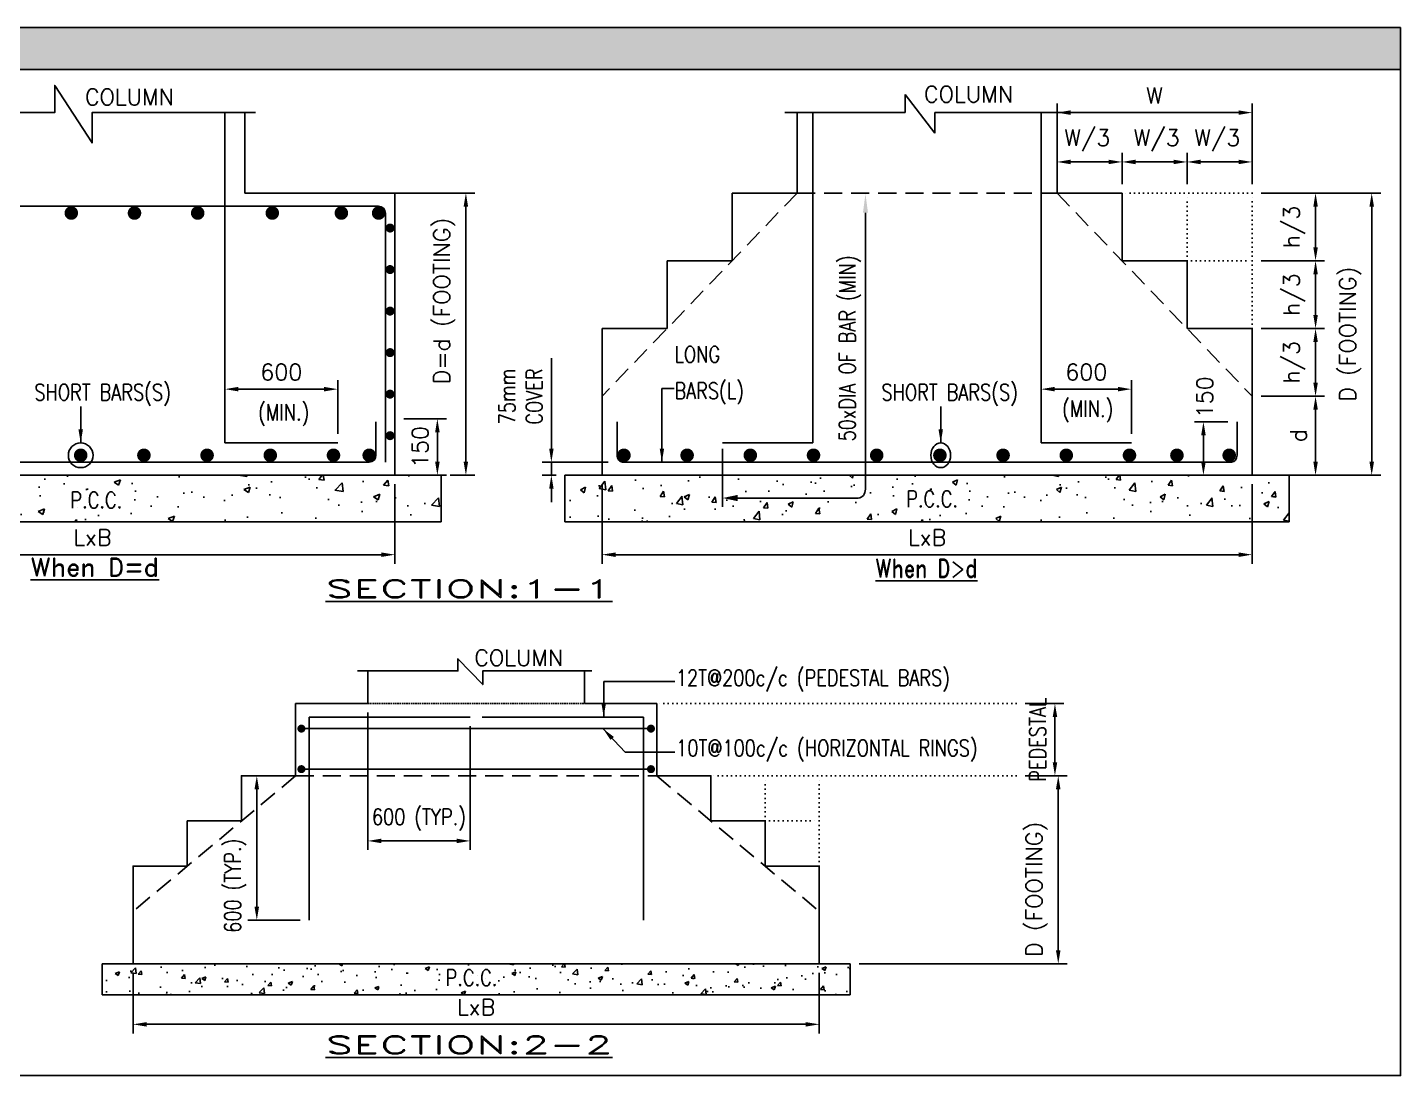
# Model space of a CAD drawing. Header units: inches. Extents: x 74008 to 297778, y 30011 to 129011.
# Drawn here: x 92847 to 115660, y 83431 to 100846 of the extents above; entities that cross this region are included whole.
import ezdxf

# ---------------------------------------------------------------- set-up
doc = ezdxf.new("R2010")
doc.units = ezdxf.units.IN
doc.header["$MEASUREMENT"] = 0
doc.linetypes.add('DOT', pattern=[0.25, 0, -0.25])
doc.linetypes.add('HIDDEN', pattern=[0.375, 0.25, -0.125])
for name, color, linetype in [('BEAM', 7, 'Continuous'), ('BEAM_BAR', 4, 'Continuous'), ('BEAM_DETAILING_DIMENSION_ARROW', 9, 'Continuous'), ('BEAM_DETAILING_TITLE', 7, 'Continuous'), ('BEAM_DIMENSION_ARROW', 9, 'Continuous'), ('BEAM_SCHEDULE', 7, 'Continuous'), ('BEAM_STEEL_TEXT', 7, 'Continuous'), ('EXTRA_DETAILING_TEXT', 7, 'Continuous'), ('HATCH', 8, 'Continuous')]:
    doc.layers.add(name, color=color, linetype=linetype)
doc.styles.add('ARIAL', font='arial.ttf')
doc.styles.add('ROMAND', font='romanD.shx')
doc.styles.add('ROMANS', font='romans.shx')
doc.dimstyles.new('DIM-150', dxfattribs={"dimscale": 150, "dimtxt": 1.8, "dimasz": 1.25, "dimexe": 1, "dimexo": 1, "dimgap": 1, "dimtad": 1, "dimdec": 0, "dimzin": 0, "dimdsep": 46, "dimtxsty": 'ROMANS', "dimblk2": 'DOT', "dimcen": 0.0625, "dimdle": 0.5, "dimclrd": 9, "dimclre": 9, "dimclrt": 7, "dimadec": 0, "dimazin": 0, "dimtfac": 1, "dimtdec": 0, "dimtmove": 0, "dimatfit": 3, "dimfxl": 0, "dimtolj": 1, "dimtzin": 3, "dimarcsym": 0})

# ---------------------------------------------------------------- blocks, each defined once
blk = doc.blocks.new('*T118')
at = {"layer": 'BEAM_SCHEDULE', "color": 4}
for p, q in [((0, 0), (41153, 0)), ((0, 0), (0, -696)), ((41153, 0), (41153, -696)), ((0, -696), (41153, -696))]:
    blk.add_line(p, q, dxfattribs=at)
at = {"layer": 'BEAM_SCHEDULE', "color": 58}
blk.add_solid([(0, 0), (0, -696), (41153, 0), (41153, -696)], dxfattribs=at)
at = {"layer": 'BEAM_SCHEDULE', "color": 3, "insert": (108, -348), "char_height": 345, "width": 40936.52, "attachment_point": 4, "style": 'ARIAL'}
blk.add_mtext('{\\W1.2;1.7  TYPICAL DETAILS OF FOOTING }', dxfattribs=at)
blk = doc.blocks.new('*D141')
at = {"layer": 'BEAM_DETAILING_DIMENSION_ARROW', "color": 9, "lineweight": -2}
for p, q in [((96126, 94094), (96126, 94986)), ((98001, 94094), (98001, 94986)), ((97776, 94836), (96351, 94836))]:
    blk.add_line(p, q, dxfattribs=at)
at = {"layer": 'BEAM_DETAILING_DIMENSION_ARROW', "color": 9}
for points in [[(96351, 94874), (96351, 94799), (96126, 94836)], [(97776, 94874), (97776, 94799), (98001, 94836)]]:
    blk.add_solid(points, dxfattribs=at)
at = {"layer": 'DEFPOINTS', "color": 0}
for p in [(96126, 94836), (96126, 93944), (98001, 93944)]:
    blk.add_point(p, dxfattribs=at)
at = {"layer": 'BEAM_DETAILING_DIMENSION_ARROW', "color": 7, "insert": (97064, 95121), "char_height": 270, "attachment_point": 5, "style": 'ROMANS'}
blk.add_mtext('\\A1;600', dxfattribs=at)
blk = doc.blocks.new('_DOT')
at = {"color": 0, "linetype": 'ByBlock'}
blk.add_line((-0.5, 0), (-1, 0), dxfattribs=at)
at = {"color": 0, "linetype": 'ByBlock', "const_width": 0.5}
blk.add_lwpolyline([(-0.25, 0, 1), (0.25, 0, 1)], format="xyb", close=True, dxfattribs=at)
blk = doc.blocks.new('*D142')
at = {"layer": 'BEAM_DETAILING_DIMENSION_ARROW', "color": 9, "linetype": 'Continuous', "lineweight": -2}
for p, q in [((98204, 98094), (100281, 98094)), ((100131, 93631), (100131, 97869)), ((99872, 93406), (100281, 93406))]:
    blk.add_line(p, q, dxfattribs=at)
at = {"layer": 'BEAM_DETAILING_DIMENSION_ARROW', "color": 9, "linetype": 'Continuous'}
for points in [[(100093, 97869), (100168, 97869), (100131, 98094)], [(100093, 93631), (100168, 93631), (100131, 93406)]]:
    blk.add_solid(points, dxfattribs=at)
at = {"layer": 'DEFPOINTS', "color": 0, "linetype": 'Continuous'}
for p in [(98054, 98094), (100131, 98094), (99722, 93406)]:
    blk.add_point(p, dxfattribs=at)
at = {"layer": 'BEAM_DETAILING_DIMENSION_ARROW', "color": 7, "linetype": 'Continuous', "lineweight": 0, "insert": (99775, 96301), "char_height": 270, "attachment_point": 5, "rotation": 90, "style": 'ROMANS'}
blk.add_mtext('\\A1;D=d (FOOTING)', dxfattribs=at)
blk = doc.blocks.new('*D143')
at = {"layer": 'BEAM_DETAILING_DIMENSION_ARROW', "color": 9, "linetype": 'Continuous', "lineweight": -2}
for p, q in [((99100, 94344), (99807, 94344)), ((99657, 94119), (99657, 93631)), ((99100, 93406), (99807, 93406))]:
    blk.add_line(p, q, dxfattribs=at)
at = {"layer": 'BEAM_DETAILING_DIMENSION_ARROW', "color": 9, "linetype": 'Continuous'}
for points in [[(99620, 94119), (99695, 94119), (99657, 94344)], [(99620, 93631), (99695, 93631), (99657, 93406)]]:
    blk.add_solid(points, dxfattribs=at)
at = {"layer": 'DEFPOINTS', "color": 0, "linetype": 'Continuous'}
for p in [(98950, 94344), (98950, 93406), (99657, 93406)]:
    blk.add_point(p, dxfattribs=at)
at = {"layer": 'BEAM_DETAILING_DIMENSION_ARROW', "color": 7, "linetype": 'Continuous', "lineweight": 0, "insert": (99372, 93875), "char_height": 270, "attachment_point": 5, "rotation": 90, "style": 'ROMANS'}
blk.add_mtext('\\A1;150', dxfattribs=at)
blk = doc.blocks.new('*D101')
at = {"layer": 'BEAM_DETAILING_DIMENSION_ARROW', "color": 9, "linetype": 'Continuous', "lineweight": -2}
for p, q in [((88907, 93256), (88907, 91936)), ((98950, 93256), (98950, 91936)), ((89132, 92086), (98725, 92086))]:
    blk.add_line(p, q, dxfattribs=at)
at = {"layer": 'BEAM_DETAILING_DIMENSION_ARROW', "color": 9, "linetype": 'Continuous'}
for points in [[(89132, 92123), (89132, 92048), (88907, 92086)], [(98725, 92123), (98725, 92048), (98950, 92086)]]:
    blk.add_solid(points, dxfattribs=at)
at = {"layer": 'DEFPOINTS', "color": 0, "linetype": 'Continuous'}
for p in [(88907, 93406), (98950, 93406), (98950, 92086)]:
    blk.add_point(p, dxfattribs=at)
at = {"layer": 'BEAM_DETAILING_DIMENSION_ARROW', "color": 7, "linetype": 'Continuous', "lineweight": 0, "insert": (93928, 92371), "char_height": 270, "attachment_point": 5, "style": 'ROMANS'}
blk.add_mtext('\\A1;LxB', dxfattribs=at)
blk = doc.blocks.new('*D42')
at = {"layer": 'BEAM_DETAILING_DIMENSION_ARROW', "color": 9, "linetype": 'Continuous', "lineweight": -2}
for p, q in [((109426, 88412), (110123, 88412)), ((109973, 85512), (109973, 88187)), ((106667, 85287), (110123, 85287))]:
    blk.add_line(p, q, dxfattribs=at)
at = {"layer": 'BEAM_DETAILING_DIMENSION_ARROW', "color": 9, "linetype": 'Continuous'}
for points in [[(109935, 88187), (110010, 88187), (109973, 88412)], [(109935, 85512), (110010, 85512), (109973, 85287)]]:
    blk.add_solid(points, dxfattribs=at)
at = {"layer": 'DEFPOINTS', "color": 0, "linetype": 'Continuous'}
for p in [(109276, 88412), (109973, 88412), (106517, 85287)]:
    blk.add_point(p, dxfattribs=at)
at = {"layer": 'BEAM_DETAILING_DIMENSION_ARROW', "color": 7, "linetype": 'Continuous', "lineweight": 0, "insert": (109617, 86525), "char_height": 270, "attachment_point": 5, "rotation": 90, "style": 'ROMANS'}
blk.add_mtext('\\A1;D (FOOTING)', dxfattribs=at)
blk = doc.blocks.new('*D43')
at = {"layer": 'BEAM_DETAILING_DIMENSION_ARROW', "color": 9, "linetype": 'Continuous', "lineweight": -2}
for p, q in [((94602, 85137), (94602, 84132)), ((106002, 85137), (106002, 84132)), ((94827, 84282), (105777, 84282))]:
    blk.add_line(p, q, dxfattribs=at)
at = {"layer": 'BEAM_DETAILING_DIMENSION_ARROW', "color": 9, "linetype": 'Continuous'}
for points in [[(94827, 84319), (94827, 84244), (94602, 84282)], [(105777, 84319), (105777, 84244), (106002, 84282)]]:
    blk.add_solid(points, dxfattribs=at)
at = {"layer": 'DEFPOINTS', "color": 0, "linetype": 'Continuous'}
for p in [(94602, 85287), (106002, 85287), (106002, 84282)]:
    blk.add_point(p, dxfattribs=at)
at = {"layer": 'BEAM_DETAILING_DIMENSION_ARROW', "color": 7, "linetype": 'Continuous', "lineweight": 0, "insert": (100302, 84567), "char_height": 270, "attachment_point": 5, "style": 'ROMANS'}
blk.add_mtext('\\A1;LxB', dxfattribs=at)
blk = doc.blocks.new('*D195')
at = {"layer": 'BEAM_DETAILING_DIMENSION_ARROW', "color": 9, "linetype": 'Continuous', "lineweight": -2}
for p, q in [((97152, 88412), (96507, 88412)), ((96657, 88187), (96657, 86237)), ((97375, 86012), (96507, 86012))]:
    blk.add_line(p, q, dxfattribs=at)
at = {"layer": 'BEAM_DETAILING_DIMENSION_ARROW', "color": 9, "linetype": 'Continuous'}
for points in [[(96619, 88187), (96694, 88187), (96657, 88412)], [(96619, 86237), (96694, 86237), (96657, 86012)]]:
    blk.add_solid(points, dxfattribs=at)
at = {"layer": 'DEFPOINTS', "color": 0, "linetype": 'Continuous'}
for p in [(97302, 88412), (96657, 86012), (97525, 86012)]:
    blk.add_point(p, dxfattribs=at)
at = {"layer": 'BEAM_DETAILING_DIMENSION_ARROW', "color": 7, "linetype": 'Continuous', "lineweight": 0, "insert": (96301, 86585), "char_height": 270, "attachment_point": 5, "rotation": 90, "style": 'ROMANS'}
blk.add_mtext('\\A1;{\\W0.8;600 (TYP.)}', dxfattribs=at)
blk = doc.blocks.new('*D196')
at = {"layer": 'BEAM_DETAILING_DIMENSION_ARROW', "color": 9, "linetype": 'Continuous', "lineweight": -2}
for p, q in [((98502, 89462), (98502, 87180)), ((100202, 89239), (100202, 87180)), ((98727, 87330), (99977, 87330))]:
    blk.add_line(p, q, dxfattribs=at)
at = {"layer": 'BEAM_DETAILING_DIMENSION_ARROW', "color": 9, "linetype": 'Continuous'}
for points in [[(98727, 87367), (98727, 87292), (98502, 87330)], [(99977, 87367), (99977, 87292), (100202, 87330)]]:
    blk.add_solid(points, dxfattribs=at)
at = {"layer": 'DEFPOINTS', "color": 0, "linetype": 'Continuous'}
for p in [(98502, 89612), (100202, 89389), (100202, 87330)]:
    blk.add_point(p, dxfattribs=at)
at = {"layer": 'BEAM_DETAILING_DIMENSION_ARROW', "color": 7, "linetype": 'Continuous', "lineweight": 0, "insert": (99352, 87685), "char_height": 270, "attachment_point": 5, "style": 'ROMANS'}
blk.add_mtext('\\A1;{\\W0.8;600 (TYP.)}', dxfattribs=at)
blk = doc.blocks.new('*D44')
at = {"layer": 'BEAM_DETAILING_DIMENSION_ARROW', "color": 9, "linetype": 'Continuous', "lineweight": -2}
for p, q in [((109426, 89612), (110068, 89612)), ((109918, 89387), (109918, 88637)), ((109426, 88412), (110068, 88412))]:
    blk.add_line(p, q, dxfattribs=at)
at = {"layer": 'BEAM_DETAILING_DIMENSION_ARROW', "color": 9, "linetype": 'Continuous'}
for points in [[(109881, 89387), (109956, 89387), (109918, 89612)], [(109881, 88637), (109956, 88637), (109918, 88412)]]:
    blk.add_solid(points, dxfattribs=at)
at = {"layer": 'DEFPOINTS', "color": 0, "linetype": 'Continuous'}
for p in [(109276, 89612), (109276, 88412), (109918, 88412)]:
    blk.add_point(p, dxfattribs=at)
at = {"layer": 'BEAM_DETAILING_DIMENSION_ARROW', "color": 7, "linetype": 'Continuous', "lineweight": 0, "insert": (109633, 89012), "char_height": 270, "attachment_point": 5, "rotation": 90, "style": 'ROMANS'}
blk.add_mtext('\\A1;{\\W0.8;PEDESTAL}', dxfattribs=at)
blk = doc.blocks.new('*D165')
at = {"layer": 'BEAM_DETAILING_DIMENSION_ARROW', "color": 9, "linetype": 'Continuous', "lineweight": -2}
for p, q in [((109689, 94094), (109689, 94986)), ((111189, 94094), (111189, 94986)), ((110964, 94836), (109914, 94836))]:
    blk.add_line(p, q, dxfattribs=at)
at = {"layer": 'BEAM_DETAILING_DIMENSION_ARROW', "color": 9, "linetype": 'Continuous'}
for points in [[(109914, 94874), (109914, 94799), (109689, 94836)], [(110964, 94874), (110964, 94799), (111189, 94836)]]:
    blk.add_solid(points, dxfattribs=at)
at = {"layer": 'DEFPOINTS', "color": 0, "linetype": 'Continuous'}
for p in [(109689, 94836), (109689, 93944), (111189, 93944)]:
    blk.add_point(p, dxfattribs=at)
at = {"layer": 'BEAM_DETAILING_DIMENSION_ARROW', "color": 7, "linetype": 'Continuous', "lineweight": 0, "insert": (110439, 95121), "char_height": 270, "attachment_point": 5, "style": 'ROMANS'}
blk.add_mtext('\\A1;600', dxfattribs=at)
blk = doc.blocks.new('*D166')
at = {"layer": 'BEAM_DETAILING_DIMENSION_ARROW', "color": 9, "linetype": 'Continuous', "lineweight": -2}
for p, q in [((113343, 98094), (115331, 98094)), ((115181, 93631), (115181, 97869)), ((113961, 93406), (115331, 93406))]:
    blk.add_line(p, q, dxfattribs=at)
at = {"layer": 'BEAM_DETAILING_DIMENSION_ARROW', "color": 9, "linetype": 'Continuous'}
for points in [[(115144, 97869), (115219, 97869), (115181, 98094)], [(115144, 93631), (115219, 93631), (115181, 93406)]]:
    blk.add_solid(points, dxfattribs=at)
at = {"layer": 'DEFPOINTS', "color": 0, "linetype": 'Continuous'}
for p in [(113193, 98094), (115181, 98094), (113811, 93406)]:
    blk.add_point(p, dxfattribs=at)
at = {"layer": 'BEAM_DETAILING_DIMENSION_ARROW', "color": 7, "linetype": 'Continuous', "lineweight": 0, "insert": (114825, 95750), "char_height": 270, "attachment_point": 5, "rotation": 90, "style": 'ROMANS'}
blk.add_mtext('\\A1;D (FOOTING)', dxfattribs=at)
blk = doc.blocks.new('*D167')
at = {"layer": 'BEAM_DETAILING_DIMENSION_ARROW', "color": 9, "lineweight": -2}
for p, q in [((101551, 93850), (101551, 95352)), ((102493, 93625), (101401, 93625)), ((101551, 93406), (101551, 93625)), ((101633, 93406), (101401, 93406)), ((101551, 93181), (101551, 92956))]:
    blk.add_line(p, q, dxfattribs=at)
at = {"layer": 'BEAM_DETAILING_DIMENSION_ARROW', "color": 9}
for points in [[(101514, 93850), (101589, 93850), (101551, 93625)], [(101514, 93181), (101589, 93181), (101551, 93406)]]:
    blk.add_solid(points, dxfattribs=at)
at = {"layer": 'DEFPOINTS', "color": 0}
for p in [(101551, 93625), (102643, 93625), (101783, 93406)]:
    blk.add_point(p, dxfattribs=at)
at = {"layer": 'BEAM_DETAILING_DIMENSION_ARROW', "color": 7, "insert": (101041, 94714), "char_height": 270, "attachment_point": 5, "rotation": 90, "style": 'ROMANS'}
blk.add_mtext('\\A1;{\\W0.8;75mm\\PCOVER}', dxfattribs=at)
blk = doc.blocks.new('*D168')
at = {"layer": 'BEAM_DETAILING_DIMENSION_ARROW', "color": 9, "linetype": 'Continuous', "lineweight": -2}
for p, q in [((102393, 93256), (102393, 91936)), ((113193, 93256), (113193, 91936)), ((102618, 92086), (112968, 92086))]:
    blk.add_line(p, q, dxfattribs=at)
at = {"layer": 'BEAM_DETAILING_DIMENSION_ARROW', "color": 9, "linetype": 'Continuous'}
for points in [[(102618, 92123), (102618, 92048), (102393, 92086)], [(112968, 92123), (112968, 92048), (113193, 92086)]]:
    blk.add_solid(points, dxfattribs=at)
at = {"layer": 'DEFPOINTS', "color": 0, "linetype": 'Continuous'}
for p in [(102393, 93406), (113193, 93406), (113193, 92086)]:
    blk.add_point(p, dxfattribs=at)
at = {"layer": 'BEAM_DETAILING_DIMENSION_ARROW', "color": 7, "linetype": 'Continuous', "lineweight": 0, "insert": (107793, 92371), "char_height": 270, "attachment_point": 5, "style": 'ROMANS'}
blk.add_mtext('\\A1;LxB', dxfattribs=at)
blk = doc.blocks.new('*D169')
at = {"layer": 'BEAM_DETAILING_DIMENSION_ARROW', "color": 9, "linetype": 'Continuous', "lineweight": -2}
for p, q in [((113343, 94719), (114398, 94719)), ((114248, 94494), (114248, 93631)), ((113343, 93406), (114398, 93406))]:
    blk.add_line(p, q, dxfattribs=at)
at = {"layer": 'BEAM_DETAILING_DIMENSION_ARROW', "color": 9, "linetype": 'Continuous'}
for points in [[(114211, 94494), (114286, 94494), (114248, 94719)], [(114211, 93631), (114286, 93631), (114248, 93406)]]:
    blk.add_solid(points, dxfattribs=at)
at = {"layer": 'DEFPOINTS', "color": 0, "linetype": 'Continuous'}
for p in [(113193, 94719), (113193, 93406), (114248, 93406)]:
    blk.add_point(p, dxfattribs=at)
at = {"layer": 'BEAM_DETAILING_DIMENSION_ARROW', "color": 7, "linetype": 'Continuous', "lineweight": 0, "insert": (113963, 94062), "char_height": 270, "attachment_point": 5, "rotation": 90, "style": 'ROMANS'}
blk.add_mtext('\\A1;d', dxfattribs=at)
blk = doc.blocks.new('*D170')
at = {"layer": 'BEAM_DETAILING_DIMENSION_ARROW', "color": 9, "linetype": 'Continuous', "lineweight": -2}
for p, q in [((113343, 95844), (114398, 95844)), ((114248, 94944), (114248, 95619)), ((113343, 94719), (114398, 94719))]:
    blk.add_line(p, q, dxfattribs=at)
at = {"layer": 'BEAM_DETAILING_DIMENSION_ARROW', "color": 9, "linetype": 'Continuous'}
for points in [[(114211, 95619), (114286, 95619), (114248, 95844)], [(114211, 94944), (114286, 94944), (114248, 94719)]]:
    blk.add_solid(points, dxfattribs=at)
at = {"layer": 'DEFPOINTS', "color": 0, "linetype": 'Continuous'}
for p in [(113193, 95844), (114248, 95844), (113193, 94719)]:
    blk.add_point(p, dxfattribs=at)
at = {"layer": 'BEAM_DETAILING_DIMENSION_ARROW', "color": 7, "linetype": 'Continuous', "lineweight": 0, "insert": (113893, 95281), "char_height": 270, "attachment_point": 5, "rotation": 90, "style": 'ROMANS'}
blk.add_mtext('\\A1;h/3', dxfattribs=at)
blk = doc.blocks.new('*D171')
at = {"layer": 'BEAM_DETAILING_DIMENSION_ARROW', "color": 9, "linetype": 'Continuous', "lineweight": -2}
for p, q in [((113343, 96969), (114398, 96969)), ((114248, 96744), (114248, 96069)), ((113343, 95844), (114398, 95844))]:
    blk.add_line(p, q, dxfattribs=at)
at = {"layer": 'BEAM_DETAILING_DIMENSION_ARROW', "color": 9, "linetype": 'Continuous'}
for points in [[(114211, 96744), (114286, 96744), (114248, 96969)], [(114211, 96069), (114286, 96069), (114248, 95844)]]:
    blk.add_solid(points, dxfattribs=at)
at = {"layer": 'DEFPOINTS', "color": 0, "linetype": 'Continuous'}
for p in [(113193, 96969), (113193, 95844), (114248, 95844)]:
    blk.add_point(p, dxfattribs=at)
at = {"layer": 'BEAM_DETAILING_DIMENSION_ARROW', "color": 7, "linetype": 'Continuous', "lineweight": 0, "insert": (113893, 96406), "char_height": 270, "attachment_point": 5, "rotation": 90, "style": 'ROMANS'}
blk.add_mtext('\\A1;h/3', dxfattribs=at)
blk = doc.blocks.new('*D172')
at = {"layer": 'BEAM_DETAILING_DIMENSION_ARROW', "color": 9, "linetype": 'Continuous', "lineweight": -2}
for p, q in [((113343, 98094), (114398, 98094)), ((114248, 97194), (114248, 97869)), ((113343, 96969), (114398, 96969))]:
    blk.add_line(p, q, dxfattribs=at)
at = {"layer": 'BEAM_DETAILING_DIMENSION_ARROW', "color": 9, "linetype": 'Continuous'}
for points in [[(114211, 97869), (114286, 97869), (114248, 98094)], [(114211, 97194), (114286, 97194), (114248, 96969)]]:
    blk.add_solid(points, dxfattribs=at)
at = {"layer": 'DEFPOINTS', "color": 0, "linetype": 'Continuous'}
for p in [(113193, 98094), (114248, 98094), (113193, 96969)]:
    blk.add_point(p, dxfattribs=at)
at = {"layer": 'BEAM_DETAILING_DIMENSION_ARROW', "color": 7, "linetype": 'Continuous', "lineweight": 0, "insert": (113893, 97531), "char_height": 270, "attachment_point": 5, "rotation": 90, "style": 'ROMANS'}
blk.add_mtext('\\A1;h/3', dxfattribs=at)
blk = doc.blocks.new('*D173')
at = {"layer": 'BEAM_DETAILING_DIMENSION_ARROW', "color": 9, "linetype": 'Continuous', "lineweight": -2}
for p, q in [((109953, 98244), (109953, 98762)), ((110808, 98612), (110178, 98612)), ((111033, 98244), (111033, 98762))]:
    blk.add_line(p, q, dxfattribs=at)
at = {"layer": 'BEAM_DETAILING_DIMENSION_ARROW', "color": 9, "linetype": 'Continuous'}
for points in [[(110178, 98649), (110178, 98574), (109953, 98612)], [(110808, 98649), (110808, 98574), (111033, 98612)]]:
    blk.add_solid(points, dxfattribs=at)
at = {"layer": 'DEFPOINTS', "color": 0, "linetype": 'Continuous'}
for p in [(109953, 98612), (109953, 98094), (111033, 98094)]:
    blk.add_point(p, dxfattribs=at)
at = {"layer": 'BEAM_DETAILING_DIMENSION_ARROW', "color": 7, "linetype": 'Continuous', "lineweight": 0, "insert": (110456, 98968), "char_height": 270, "attachment_point": 5, "style": 'ROMANS'}
blk.add_mtext('\\A1;W/3', dxfattribs=at)
blk = doc.blocks.new('*D174')
at = {"layer": 'BEAM_DETAILING_DIMENSION_ARROW', "color": 9, "linetype": 'Continuous', "lineweight": -2}
for p, q in [((109953, 99277), (109953, 99581)), ((113193, 98244), (113193, 99581)), ((112968, 99431), (110178, 99431))]:
    blk.add_line(p, q, dxfattribs=at)
at = {"layer": 'BEAM_DETAILING_DIMENSION_ARROW', "color": 9, "linetype": 'Continuous'}
for points in [[(110178, 99469), (110178, 99394), (109953, 99431)], [(112968, 99469), (112968, 99394), (113193, 99431)]]:
    blk.add_solid(points, dxfattribs=at)
at = {"layer": 'DEFPOINTS', "color": 0, "linetype": 'Continuous'}
for p in [(109953, 99431), (109953, 99127), (113193, 98094)]:
    blk.add_point(p, dxfattribs=at)
at = {"layer": 'BEAM_DETAILING_DIMENSION_ARROW', "color": 7, "linetype": 'Continuous', "lineweight": 0, "insert": (111573, 99716), "char_height": 270, "attachment_point": 5, "style": 'ROMANS'}
blk.add_mtext('\\A1;W', dxfattribs=at)
blk = doc.blocks.new('*D175')
at = {"layer": 'BEAM_DETAILING_DIMENSION_ARROW', "color": 9, "linetype": 'Continuous', "lineweight": -2}
for p, q in [((111033, 98244), (111033, 98762)), ((111258, 98612), (111888, 98612)), ((112113, 98244), (112113, 98762))]:
    blk.add_line(p, q, dxfattribs=at)
at = {"layer": 'BEAM_DETAILING_DIMENSION_ARROW', "color": 9, "linetype": 'Continuous'}
for points in [[(111258, 98649), (111258, 98574), (111033, 98612)], [(111888, 98649), (111888, 98574), (112113, 98612)]]:
    blk.add_solid(points, dxfattribs=at)
at = {"layer": 'DEFPOINTS', "color": 0, "linetype": 'Continuous'}
for p in [(112113, 98612), (111033, 98094), (112113, 98094)]:
    blk.add_point(p, dxfattribs=at)
at = {"layer": 'BEAM_DETAILING_DIMENSION_ARROW', "color": 7, "linetype": 'Continuous', "lineweight": 0, "insert": (111610, 98968), "char_height": 270, "attachment_point": 5, "style": 'ROMANS'}
blk.add_mtext('\\A1;W/3', dxfattribs=at)
blk = doc.blocks.new('*D176')
at = {"layer": 'BEAM_DETAILING_DIMENSION_ARROW', "color": 9, "linetype": 'Continuous', "lineweight": -2}
for p, q in [((112113, 98244), (112113, 98762)), ((112968, 98612), (112338, 98612)), ((113193, 98244), (113193, 98762))]:
    blk.add_line(p, q, dxfattribs=at)
at = {"layer": 'BEAM_DETAILING_DIMENSION_ARROW', "color": 9, "linetype": 'Continuous'}
for points in [[(112338, 98649), (112338, 98574), (112113, 98612)], [(112968, 98649), (112968, 98574), (113193, 98612)]]:
    blk.add_solid(points, dxfattribs=at)
at = {"layer": 'DEFPOINTS', "color": 0, "linetype": 'Continuous'}
for p in [(112113, 98612), (112113, 98094), (113193, 98094)]:
    blk.add_point(p, dxfattribs=at)
at = {"layer": 'BEAM_DETAILING_DIMENSION_ARROW', "color": 7, "linetype": 'Continuous', "lineweight": 0, "insert": (112616, 98968), "char_height": 270, "attachment_point": 5, "style": 'ROMANS'}
blk.add_mtext('\\A1;W/3', dxfattribs=at)
blk = doc.blocks.new('*D177')
at = {"layer": 'BEAM_DETAILING_DIMENSION_ARROW', "color": 9, "linetype": 'Continuous', "lineweight": -2}
for p, q in [((112793, 94295), (112235, 94295)), ((112385, 94070), (112385, 93631)), ((112016, 93406), (112535, 93406))]:
    blk.add_line(p, q, dxfattribs=at)
at = {"layer": 'BEAM_DETAILING_DIMENSION_ARROW', "color": 9, "linetype": 'Continuous'}
for points in [[(112348, 94070), (112423, 94070), (112385, 94295)], [(112348, 93631), (112423, 93631), (112385, 93406)]]:
    blk.add_solid(points, dxfattribs=at)
at = {"layer": 'DEFPOINTS', "color": 0, "linetype": 'Continuous'}
for p in [(112943, 94295), (111866, 93406), (112385, 93406)]:
    blk.add_point(p, dxfattribs=at)
at = {"layer": 'BEAM_DETAILING_DIMENSION_ARROW', "color": 7, "linetype": 'Continuous', "lineweight": 0, "insert": (112408, 94702), "char_height": 270, "attachment_point": 5, "rotation": 90, "style": 'ROMANS'}
blk.add_mtext('\\A1;150', dxfattribs=at)

msp = doc.modelspace()

# ---------------------------------------------------------------- hatches: boundary and pattern name
at = {"layer": 'HATCH'}
h = msp.add_hatch(dxfattribs=at)
h.set_pattern_fill('AR-CONC', color=8, scale=150, style=0)
h.set_pattern_definition([(50, (-791755.05, -83059.3), (1075.8903, -94.1282), [112.5, -1237.5]), (355, (-791755, -83059.3), (-208.127, 1128.2882), [90, -990]), (100.45144, (-791665.4, -83067.1), (867.7633, 1034.16), [95.6103, -1051.7132]), (46.1842, (-791755, -82759.3), (1600.862, -248.279), [168.75, -1856.25]), (96.63564, (-791621.6, -82780), (1401.993, 1461.178), [143.4155, -1577.5706]), (351.18416, (-791755, -82759.3), (1401.993, 1461.178), [135, -1485]), (21, (-791605.05, -82834.3), (895.3606, -603.9283), [112.5, -1237.5]), (326, (-791605, -82834.3), (364.973, 1087.7251), [90, -990]), (71.45144, (-791530.4, -82884.6), (1260.3336, 483.7967), [95.6103, -1051.7132]), (37.5, (-791755.05, -83059.27), (18.23978, 499.34078), [0, -978, 0, -1005, 0, -993.75]), (7.5, (-791755.05, -83059.27), (394.6043, 591.61757), [0, -573, 0, -955.5, 0, -378.75]), (327.5, (-792089.55, -83059.27), (800.73365, -33.8323), [0, -375, 0, -1170, 0, -1552.5]), (317.5, (-792239.55, -83059.3), (874.77925, 150.1575), [0, -487.5, 0, -777, 0, -1102.5])])
h.paths.add_polyline_path([(99722.3, 92633.7), (99722.3, 93406.2), (88149, 93406.2), (88149, 92633.7)])
h = msp.add_hatch(dxfattribs=at)
h.set_pattern_fill('AR-CONC', color=8, scale=100, style=0)
h.set_pattern_definition([(56.12734, (-600615.7, -83059.3), (860.7122, -94.1282), [103.7965, -1141.7617]), (353.75889, (-600615.7, -83059.3), (-166.5016, 1128.2882), [72.1537, -793.6902]), (98.39456, (-600544, -83067.1), (694.2106, 1034.16), [95.0423, -1045.4651]), (52.4903, (-600615.7, -82759.3), (1280.6896, -248.279), [153.5011, -1688.5126]), (95.31705, (-600509, -82780), (1121.5943, 1461.178), [143.0704, -1573.7743]), (349.0285, (-600615.7, -82759.3), (1121.5943, 1461.178), [108.711, -1195.8223]), (25.63309, (-600495.7, -82834.3), (716.2885, -603.9283), [93.1941, -1025.1356]), (319.86457, (-600495.7, -82834.3), (291.9784, 1087.725), [78.0758, -858.8333]), (74.97428, (-600436.04, -82884.6), (1008.2669, 483.7967), [93.8526, -1032.3788]), (43.805766, (-600615.73, -83059.27), (14.59183, 499.34078), [0, -860.09113, 0, -883.83598, 0, -873.9423]), (9.345155, (-600615.73, -83059.27), (315.68344, 591.61757), [0, -460.59127, 0, -768.05403, 0, -304.4484]), (321.468364, (-600883.33, -83059.27), (640.58692, -33.8323), [0, -323.4424, 0, -1009.14024, 0, -1339.05147]), (311.12248, (-601003.33, -83059.3), (699.8234, 150.1575), [0, -437.2068, 0, -696.84034, 0, -988.75994])])
h.paths.add_polyline_path([(113811.2, 92633.7), (113811.2, 93406.2), (101775.2, 93406.2), (101775.2, 92633.7)])
h = msp.add_hatch(dxfattribs=at)
h.set_pattern_fill('AR-CONC', color=8, scale=100, style=0)
h.set_pattern_definition([(50, (-491238.6, -32356.94), (717.2602, -62.75213), [75, -825]), (355, (-491238.6, -32356.94), (-138.7513, 752.1921), [60, -660]), (100.45144, (-491178.8, -32362.2), (578.50885, 689.44), [63.7402, -701.1421]), (46.1842, (-491238.6, -32156.9), (1067.2413, -165.5193), [112.5, -1237.5]), (96.63564, (-491149.7, -32170.7), (934.662, 974.1186), [95.6103, -1051.7138]), (351.18416, (-491238.6, -32156.9), (934.662, 974.1186), [90, -990]), (21, (-491138.6, -32206.94), (596.90705, -402.6189), [75, -825]), (326, (-491138.6, -32206.94), (243.3153, 725.15005), [60, -660]), (71.45144, (-491088.85, -32240.5), (840.2224, 322.53115), [63.7402, -701.1421]), (37.5, (-491238.6, -32356.94), (12.15986, 332.89385), [0, -652, 0, -670, 0, -662.5]), (7.5, (-491238.6, -32356.94), (263.06954, 394.41171), [0, -382, 0, -637, 0, -252.5]), (327.5, (-491461.6, -32356.94), (533.82244, -22.55487), [0, -250, 0, -780, 0, -1035]), (317.5, (-491561.6, -32356.94), (583.18617, 100.105), [0, -325, 0, -518, 0, -735])])
h.paths.add_polyline_path([(106517.2, 84771.7), (106517.2, 85286.7), (94087.2, 85286.7), (94087.2, 84771.7)])

# ---------------------------------------------------------------- linework, layer by layer
at = {"color": 6, "linetype": 'DOT', "ltscale": 300}
for p, q in [((113193.2, 98093.7), (111033.2, 98093.7)), ((112113.2, 96968.7), (112113.2, 98093.7)), ((113193.2, 95843.7), (113193.2, 98093.7)), ((112113.2, 96968.7), (113193.2, 96968.7)), ((109276.5, 89611.7), (103302.2, 89611.7)), ((109276.5, 88411.7), (104202.2, 88411.7)), ((105102.2, 87661.7), (105102.2, 88411.7)), ((106002.2, 86911.7), (106002.2, 88411.7)), ((105102.2, 87661.7), (106002.2, 87661.7))]:
    msp.add_line(p, q, dxfattribs=at)
at = {"color": 8}
msp.add_lwpolyline([(74507.6, 100150.3), (115660.1, 100150.3), (115660.1, 83431.1), (74507.6, 83431.1)], close=True, dxfattribs=at)
at = {"layer": 'BEAM', "color": 8}
for p, q in [((107427.4, 99431.5), (107427.4, 99732.4)), ((107427.4, 99732.4), (107924.1, 99089.3)), ((105429, 99431.5), (107427.4, 99431.5)), ((107924.1, 99089.3), (107924.1, 99431.5)), ((107924.1, 99431.5), (110095.7, 99431.5))]:
    msp.add_line(p, q, dxfattribs=at)
at = {"layer": 'BEAM'}
for p, q in [((96456.1, 98093.7), (96456.1, 99431.5)), ((105633.2, 99431.5), (105633.2, 98093.7)), ((109953.2, 98093.7), (109953.2, 99431.5)), ((98949.8, 98093.7), (96456.1, 98093.7)), ((98949.8, 93406.2), (98949.8, 98093.7)), ((99722.3, 93406.2), (88134.6, 93406.2)), ((99722.3, 92633.7), (99722.3, 93406.2)), ((113811.2, 93406.2), (101775.2, 93406.2)), ((101775.2, 93406.2), (101775.2, 92633.7)), ((113811.2, 92633.7), (113811.2, 93406.2)), ((88134.6, 92633.7), (99722.3, 92633.7)), ((101775.2, 92633.7), (113811.2, 92633.7)), ((98502.2, 90154.7), (98502.2, 89611.7)), ((102102.2, 89611.7), (102102.2, 90154.7)), ((106517.2, 85286.7), (94087.2, 85286.7)), ((94087.2, 85286.7), (94087.2, 84771.7)), ((106517.2, 84771.7), (106517.2, 85286.7)), ((94087.2, 84771.7), (106517.2, 84771.7))]:
    msp.add_line(p, q, dxfattribs=at)
at = {"layer": 'BEAM', "color": 8, "linetype": 'HIDDEN', "ltscale": 1200}
for p, q in [((105633.2, 98093.7), (102393.2, 94718.7)), ((105633.2, 98093.7), (109953.2, 98093.7)), ((109953.2, 98093.7), (113193.2, 94718.7)), ((97302.2, 88411.7), (94602.2, 86161.7)), ((97302.2, 88411.7), (103302.2, 88411.7)), ((103302.2, 88411.7), (106002.2, 86161.7))]:
    msp.add_line(p, q, dxfattribs=at)
at = {"layer": 'BEAM', "color": 8}
for points in [[(90800.9, 99431.5), (93298.8, 99431.5), (93298.8, 99882.6), (93919.7, 98927.2), (93919.7, 99431.5), (96634.2, 99431.5)], [(98332.1, 90154.7), (99997.3, 90154.7), (99997.3, 90355.3), (100411.2, 89926.6), (100411.2, 90154.7), (102220.9, 90154.7)]]:
    msp.add_lwpolyline(points, dxfattribs=at)
at = {"layer": 'BEAM_BAR'}
for p, q in [((96126.1, 93943.7), (96126.1, 99431.5)), ((105897.2, 93943.7), (105897.2, 99431.5)), ((109689.2, 93943.7), (109689.2, 99431.5)), ((98681, 97875), (89175.9, 97875)), ((98793.5, 93625), (98793.5, 97762.5)), ((98637.3, 93737.5), (98637.3, 94295.2)), ((102643.2, 93737.5), (102643.2, 94295.2)), ((112943.2, 93737.5), (112943.2, 94295.2)), ((98001.1, 93943.7), (96126.1, 93943.7)), ((104397.2, 93943.7), (105897.2, 93943.7)), ((111189.2, 93943.7), (109689.2, 93943.7)), ((98524.8, 93625), (89332.1, 93625)), ((112853.2, 93625), (102733.2, 93625)), ((97525.1, 89388.7), (97525.1, 86011.7)), ((100202.2, 89388.7), (97525.1, 89388.7)), ((103079.3, 89388.7), (100402.2, 89388.7)), ((103079.3, 89388.7), (103079.3, 86011.7))]:
    msp.add_line(p, q, dxfattribs=at)
at = {"layer": 'BEAM_BAR', "color": 3}
for p, q in [((97398.2, 89195.6), (103206.2, 89195.6)), ((97398.2, 88522.2), (103206.2, 88522.2))]:
    msp.add_line(p, q, dxfattribs=at)
at = {"layer": 'BEAM_BAR', "color": 7}
for points, const_width in [([(93518.6, 97762.5, 1), (93631.1, 97762.5, 1)], 112.5), ([(94568.6, 97762.5, 1), (94681.1, 97762.5, 1)], 112.5), ([(95618.6, 97762.5, 1), (95731.1, 97762.5, 1)], 112.5), ([(96858.2, 97762.5, 1), (96970.7, 97762.5, 1)], 112.5), ([(98005.7, 97762.5, 1), (98118.2, 97762.5, 1)], 112.5), ([(98624.8, 97762.5, 1), (98737.3, 97762.5, 1)], 112.5), ([(98833.8, 97513.3, -1), (98908.8, 97513.3, -1)], 75), ([(98833.8, 96823.3, -1), (98908.8, 96823.3, -1)], 75), ([(98833.8, 96133.3, -1), (98908.8, 96133.3, -1)], 75), ([(98833.8, 95443.3, -1), (98908.8, 95443.3, -1)], 75), ([(98833.8, 94753.3, -1), (98908.8, 94753.3, -1)], 75), ([(98833.8, 94063.3, -1), (98908.8, 94063.3, -1)], 75), ([(93674.9, 93737.5, 1), (93787.4, 93737.5, 1)], 112.5), ([(94724.9, 93737.5, 1), (94837.4, 93737.5, 1)], 112.5), ([(95774.9, 93737.5, 1), (95887.4, 93737.5, 1)], 112.5), ([(96824.9, 93737.5, 1), (96937.4, 93737.5, 1)], 112.5), ([(97874.9, 93737.5, 1), (97987.4, 93737.5, 1)], 112.5), ([(98468.5, 93737.5, 1), (98581, 93737.5, 1)], 112.5), ([(102700.4, 93737.5, 1), (102812.9, 93737.5, 1)], 112.5), ([(103750.4, 93737.5, 1), (103862.9, 93737.5, 1)], 112.5), ([(104800.4, 93737.5, 1), (104912.9, 93737.5, 1)], 112.5), ([(105850.4, 93737.5, 1), (105962.9, 93737.5, 1)], 112.5), ([(106900.4, 93737.5, 1), (107012.9, 93737.5, 1)], 112.5), ([(107950.4, 93737.5, 1), (108062.9, 93737.5, 1)], 112.5), ([(109000.4, 93737.5, 1), (109112.9, 93737.5, 1)], 112.5), ([(110050.4, 93737.5, 1), (110162.9, 93737.5, 1)], 112.5), ([(111100.4, 93737.5, 1), (111212.9, 93737.5, 1)], 112.5), ([(111888.5, 93737.5, 1), (112001, 93737.5, 1)], 112.5), ([(112757, 93737.5, 1), (112869.5, 93737.5, 1)], 112.5), ([(97364.9, 89195.6, 1), (97431.5, 89195.6, 1)], 66.7), ([(103239.5, 89195.6, -1), (103172.8, 89195.6, -1)], 66.7), ([(97364.9, 88522.2, 1), (97431.5, 88522.2, 1)], 66.7), ([(103239.5, 88522.2, -1), (103172.8, 88522.2, -1)], 66.7)]:
    msp.add_lwpolyline(points, format="xyb", close=True, dxfattribs=dict(at, const_width=const_width))
at = {"layer": 'BEAM_BAR'}
for centre, start, end in [((98681, 97762.5), 0, 90), ((98524.8, 93737.5), 270, 0)]:
    msp.add_arc(centre, 112.5, start, end, dxfattribs=at)
for centre, start_param, end_param in [((102733.2, 93737.5), 1.5707963, 3.1415927), ((112853.2, 93737.5), 3.1415927, 4.712389)]:
    msp.add_ellipse(centre, major_axis=(0, 112.5), ratio=0.8, start_param=start_param, end_param=end_param, dxfattribs=at)
at = {"layer": 'BEAM_DETAILING_DIMENSION_ARROW', "color": 9}
msp.add_circle((93731.1, 93737.5), 205.4, dxfattribs=at)
msp.add_ellipse((108020.7, 93737.5), major_axis=(0, 205.4), ratio=0.8, start_param=4.712389, end_param=10.9955743, dxfattribs=at)
at = {"layer": 'BEAM_DIMENSION_ARROW'}
msp.add_line((104397.2, 93845.1), (104397.2, 92880.8), dxfattribs=at)
msp.add_ellipse((106650, 93177), major_axis=(0, 150), ratio=0.8, start_param=3.1415927, end_param=4.712389, dxfattribs=at)
for points in [[(106770, 97767.1), (106770, 97262.2), (106770, 96757.3), (106770, 93177)], [(104649.2, 93027), (105869, 93027), (106259.5, 93027), (106650, 93027)]]:
    msp.add_open_spline(points, degree=3, dxfattribs=at)
for points in [[(106728, 97767.1), (106770, 98082.1), (106812, 97767.1)], [(104649.2, 92974.5), (104397.2, 93027), (104649.2, 93079.5)]]:
    msp.add_solid(points, dxfattribs=at)
at = {"layer": 'BEAM_STEEL_TEXT'}
for p, q in [((105633.2, 98093.7), (104553.2, 98093.7)), ((104553.2, 98093.7), (104553.2, 96968.7)), ((109953.2, 98093.7), (111033.2, 98093.7)), ((111033.2, 98093.7), (111033.2, 96968.7)), ((104553.2, 96968.7), (103473.2, 96968.7)), ((103473.2, 96968.7), (103473.2, 95843.7)), ((111033.2, 96968.7), (112113.2, 96968.7)), ((112113.2, 96968.7), (112113.2, 95843.7)), ((103473.2, 95843.7), (102393.2, 95843.7)), ((102393.2, 95843.7), (102393.2, 93406.2)), ((112113.2, 95843.7), (113193.2, 95843.7)), ((113193.2, 95843.7), (113193.2, 93406.2))]:
    msp.add_line(p, q, dxfattribs=at)
at = {"layer": 'BEAM_STEEL_TEXT', "color": 8, "linetype": 'HIDDEN', "ltscale": 100}
msp.add_line((98502.2, 89611.7), (102102.2, 89611.7), dxfattribs=at)
at = {"layer": 'BEAM_STEEL_TEXT'}
for points in [[(97302.2, 88411.7), (97302.2, 89611.7), (98502.2, 89611.7)], [(103302.2, 88411.7), (103302.2, 89611.7), (102102.2, 89611.7)], [(97302.2, 88411.7), (96402.2, 88411.7), (96402.2, 87661.7), (95502.2, 87661.7), (95502.2, 86911.7), (94602.2, 86911.7), (94602.2, 85286.7)], [(103302.2, 88411.7), (104202.2, 88411.7), (104202.2, 87661.7), (105102.2, 87661.7), (105102.2, 86911.7), (106002.2, 86911.7), (106002.2, 85286.7)]]:
    msp.add_lwpolyline(points, dxfattribs=at)

# ---------------------------------------------------------------- block references
msp.add_blockref('*T118', (74507.6, 100846.3))

# ---------------------------------------------------------------- texts
at = {"layer": 'BEAM_DETAILING_TITLE', "color": 3, "style": 'ROMAND'}
msp.add_text('%%UWhen D=d', height=300, dxfattribs=at).set_placement((92899.5, 91727.5))
for s, width, p in [('%%UWhen D>d', 0.8, (106935.9, 91709.1)), ('%%USECTION:1-1', 1.8, (97797.9, 91368.7)), ('%%USECTION:2-2', 1.8, (97797.9, 83789.2))]:
    msp.add_text(s, height=300, dxfattribs=dict(at, width=width)).set_placement(p)
at = {"layer": 'BEAM_DIMENSION_ARROW', "color": 7, "style": 'ROMANS', "width": 0.8}
msp.add_text('50xDIA OF BAR (MIN)', height=270, rotation=90, dxfattribs=at).set_placement((106602.1, 93967.7))
at = {"layer": 'BEAM_STEEL_TEXT', "style": 'ROMANS', "width": 0.8}
for s, p in [('LONG', (103596.3, 95278.9)), ('SHORT BARS(S)', (92962.2, 94649.1)), ('BARS(L)', (103596.3, 94674.6)), ('SHORT BARS(S)', (107036.3, 94649.1)), ('P.C.C.', (93560.2, 92858.2)), ('P.C.C.', (107446.9, 92877.1)), ('12T@200c/c (PEDESTAL BARS)', (103620.3, 89904.7)), ('10T@100c/c (HORIZONTAL RINGS)', (103625.2, 88738.6)), ('P.C.C.', (99794.2, 84921.4))]:
    msp.add_text(s, height=270, dxfattribs=at).set_placement(p)
at = {"layer": 'EXTRA_DETAILING_TEXT', "color": 7, "style": 'ROMANS'}
for p in [(93801.2, 99555.7), (107743.6, 99602), (100270.1, 90237.5)]:
    msp.add_text('COLUMN', height=270, dxfattribs=at).set_placement(p)
at = {"layer": 'EXTRA_DETAILING_TEXT', "color": 7, "style": 'ROMANS', "width": 0.8}
for p in [(110037.7, 94375), (96680.1, 94315.9)]:
    msp.add_text('(MIN.)', height=270, dxfattribs=at).set_placement(p)

# ---------------------------------------------------------------- dimensions: what is measured, and where the dimension line sits
at = {"layer": 'BEAM_DETAILING_DIMENSION_ARROW', "linetype": 'Continuous', "lineweight": 0}
for base, p1, p2, text, picture, middle in [((109953.2, 99431.5), (113193.2, 98093.7), (109953.2, 99126.8), 'W', '*D174', (111573.2, 99716.5)), ((98949.8, 92085.7), (88907.1, 93406.2), (98949.8, 93406.2), 'LxB', '*D101', (93928.5, 92370.7)), ((113193.2, 92085.7), (102393.2, 93406.2), (113193.2, 93406.2), 'LxB', '*D168', (107793.2, 92370.7)), ((106002.2, 84281.5), (94602.2, 85286.7), (106002.2, 85286.7), 'LxB', '*D43', (100302.2, 84566.5))]:
    dim = msp.add_linear_dim(base=base, p1=p1, p2=p2, text=text, dimstyle='DIM-150', override={"dimasz": 1.5}, dxfattribs=at)
    dim.commit()
    dim.dimension.update_dxf_attribs({"geometry": picture, "text_midpoint": middle})
for base, p1, p2, text, picture, middle in [((109953.2, 98612), (111033.2, 98093.7), (109953.2, 98093.7), 'W/3', '*D173', (110456.4, 98612)), ((112113.2, 98612), (113193.2, 98093.7), (112113.2, 98093.7), 'W/3', '*D176', (112616.4, 98612)), ((109689.2, 94836.4), (111189.2, 93943.7), (109689.2, 93943.7), '600', '*D165', (110439.2, 94836.4)), ((100202.2, 87329.5), (98502.2, 89611.7), (100202.2, 89388.7), '{\\W0.8;600 (TYP.)}', '*D196', (99352.2, 87329.5))]:
    dim = msp.add_linear_dim(base=base, p1=p1, p2=p2, text=text, dimstyle='DIM-150', override={"dimasz": 1.5}, dxfattribs=at)
    dim.commit()
    dim.dimension.update_dxf_attribs({"geometry": picture, "text_midpoint": middle, "dimtype": 128})
for base, p1, p2, angle, text, override, picture, middle in [((112113.2, 98612), (111033.2, 98093.7), (112113.2, 98093.7), 180, 'W/3', {"dimasz": 1.5}, '*D175', (111610, 98612)), ((100130.8, 98093.7), (99722.3, 93406.2), (98053.9, 98093.7), 90, 'D=d (FOOTING)', {"dimasz": 1.5}, '*D142', (100130.8, 96301.2)), ((112385.4, 93406.2), (112943.2, 94295.2), (111866.4, 93406.2), 90, '150', {"dimasz": 1.5, "dimtmove": 2}, '*D177', (112407.8, 94702.5)), ((99657.1, 93406.2), (98949.8, 94343.7), (98949.8, 93406.2), 90, '150', {"dimasz": 1.5}, '*D143', (99657.1, 93875)), ((109918.1, 88411.7), (109276.5, 89611.7), (109276.5, 88411.7), 90, '{\\W0.8;PEDESTAL}', {"dimasz": 1.5}, '*D44', (109918.1, 89011.7)), ((96656.7, 86011.7), (97302.2, 88411.7), (97525.1, 86011.7), 90, '{\\W0.8;600 (TYP.)}', {"dimasz": 1.5}, '*D195', (96656.7, 86584.9)), ((109972.7, 88411.7), (106517.2, 85286.7), (109276.5, 88411.7), 90, 'D (FOOTING)', {"dimasz": 1.5}, '*D42', (109972.7, 86524.9))]:
    dim = msp.add_linear_dim(base=base, p1=p1, p2=p2, angle=angle, text=text, dimstyle='DIM-150', override=override, dxfattribs=at)
    dim.commit()
    dim.dimension.update_dxf_attribs({"geometry": picture, "text_midpoint": middle, "dimtype": 128})
for base, p1, p2, angle, text, picture, middle in [((115181.1, 98093.7), (113811.2, 93406.2), (113193.2, 98093.7), 90, 'D (FOOTING)', '*D166', (114825.4, 95750)), ((114248.3, 98093.7), (113193.2, 96968.7), (113193.2, 98093.7), 90, 'h/3', '*D172', (113892.6, 97531.2)), ((114248.3, 95843.7), (113193.2, 96968.7), (113193.2, 95843.7), 270, 'h/3', '*D171', (113892.6, 96406.2)), ((114248.3, 95843.7), (113193.2, 94718.7), (113193.2, 95843.7), 90, 'h/3', '*D170', (113892.6, 95281.2)), ((114248.3, 93406.2), (113193.2, 94718.7), (113193.2, 93406.2), 90, 'd', '*D169', (113963.3, 94062.5))]:
    dim = msp.add_linear_dim(base=base, p1=p1, p2=p2, angle=angle, text=text, dimstyle='DIM-150', override={"dimasz": 1.5}, dxfattribs=at)
    dim.commit()
    dim.dimension.update_dxf_attribs({"geometry": picture, "text_midpoint": middle})
at = {"layer": 'BEAM_DETAILING_DIMENSION_ARROW', "color": 9}
dim = msp.add_linear_dim(base=(96126.1, 94836.4), p1=(98001.1, 93943.7), p2=(96126.1, 93943.7), text='600', dimstyle='DIM-150', override={"dimasz": 1.5}, dxfattribs=at)
dim.commit()
dim.dimension.update_dxf_attribs({"geometry": '*D141', "text_midpoint": (97063.6, 94836.4), "dimtype": 128})
dim = msp.add_linear_dim(base=(101551.2, 93625), p1=(101783.5, 93406.2), p2=(102643.2, 93625), angle=90, text='{\\W0.8;75mm\\PCOVER}', dimstyle='DIM-150', override={"dimasz": 1.5}, dxfattribs=at)
dim.commit()
dim.dimension.update_dxf_attribs({"geometry": '*D167', "text_midpoint": (101551.2, 94713.6), "dimtype": 128})

# ---------------------------------------------------------------- leaders
for points in [[(103388, 93625), (103388, 94844.4), (103590.9, 94844.4)], [(93731.1, 93942.9), (93731.1, 94546)], [(108020.5, 93942.9), (108020.5, 94546)], [(102420.4, 89388.7), (102420.4, 89977.4), (103599.9, 89977.4)], [(102407.2, 89195.6), (102776.7, 88807), (103599.9, 88807)]]:
    msp.add_leader(points, dimstyle='DIM-150', override={"dimasz": 1.5}, dxfattribs=at)

doc.saveas('drawing.dxf')
